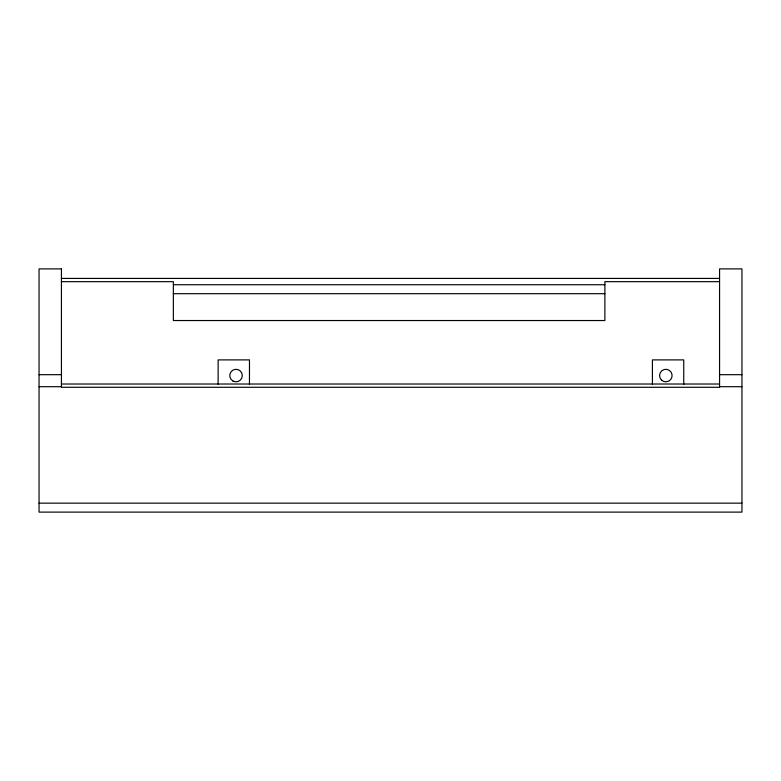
<?xml version="1.0" encoding="UTF-8"?>
<svg xmlns="http://www.w3.org/2000/svg" width="781" height="781" viewBox="0 0 781 781"><rect width="100%" height="100%" fill="white"/><g stroke="black" fill="none" stroke-linecap="round" stroke-linejoin="round"><path stroke-width="1.17" d="M61.435 278.417L719.565 278.417M61.435 281.668L173.362 281.668L173.362 320.532L604.885 320.532L604.885 281.668L719.565 281.668M173.362 284.733L604.885 284.733M173.362 293.685L604.885 293.685M39.05 374.685L61.435 374.685M719.565 374.685L741.95 374.685M61.435 384.018L719.565 384.018M39.05 386.702L61.435 386.702M719.565 386.702L741.95 386.702M39.05 503.159L741.95 503.159M683.746 384.418L683.746 359.895L652.408 359.895L652.408 384.418M249.471 384.252L249.471 359.895L218.133 359.895L218.133 384.174M61.435 268.889L39.05 268.889L39.05 512.111L741.95 512.111L741.95 268.889L719.565 268.889L719.565 387.278L61.435 387.278L61.435 268.889M232.904 380.991A6.268 6.268 0 0 0 242.305 375.563A6.268 6.268 0 0 0 232.904 370.135A6.268 6.268 0 0 0 232.904 380.991M661.409 379.996A6.268 6.268 0 0 0 671.894 377.184A6.268 6.268 0 0 0 664.221 369.511A6.268 6.268 0 0 0 661.409 379.996"/></g></svg>
